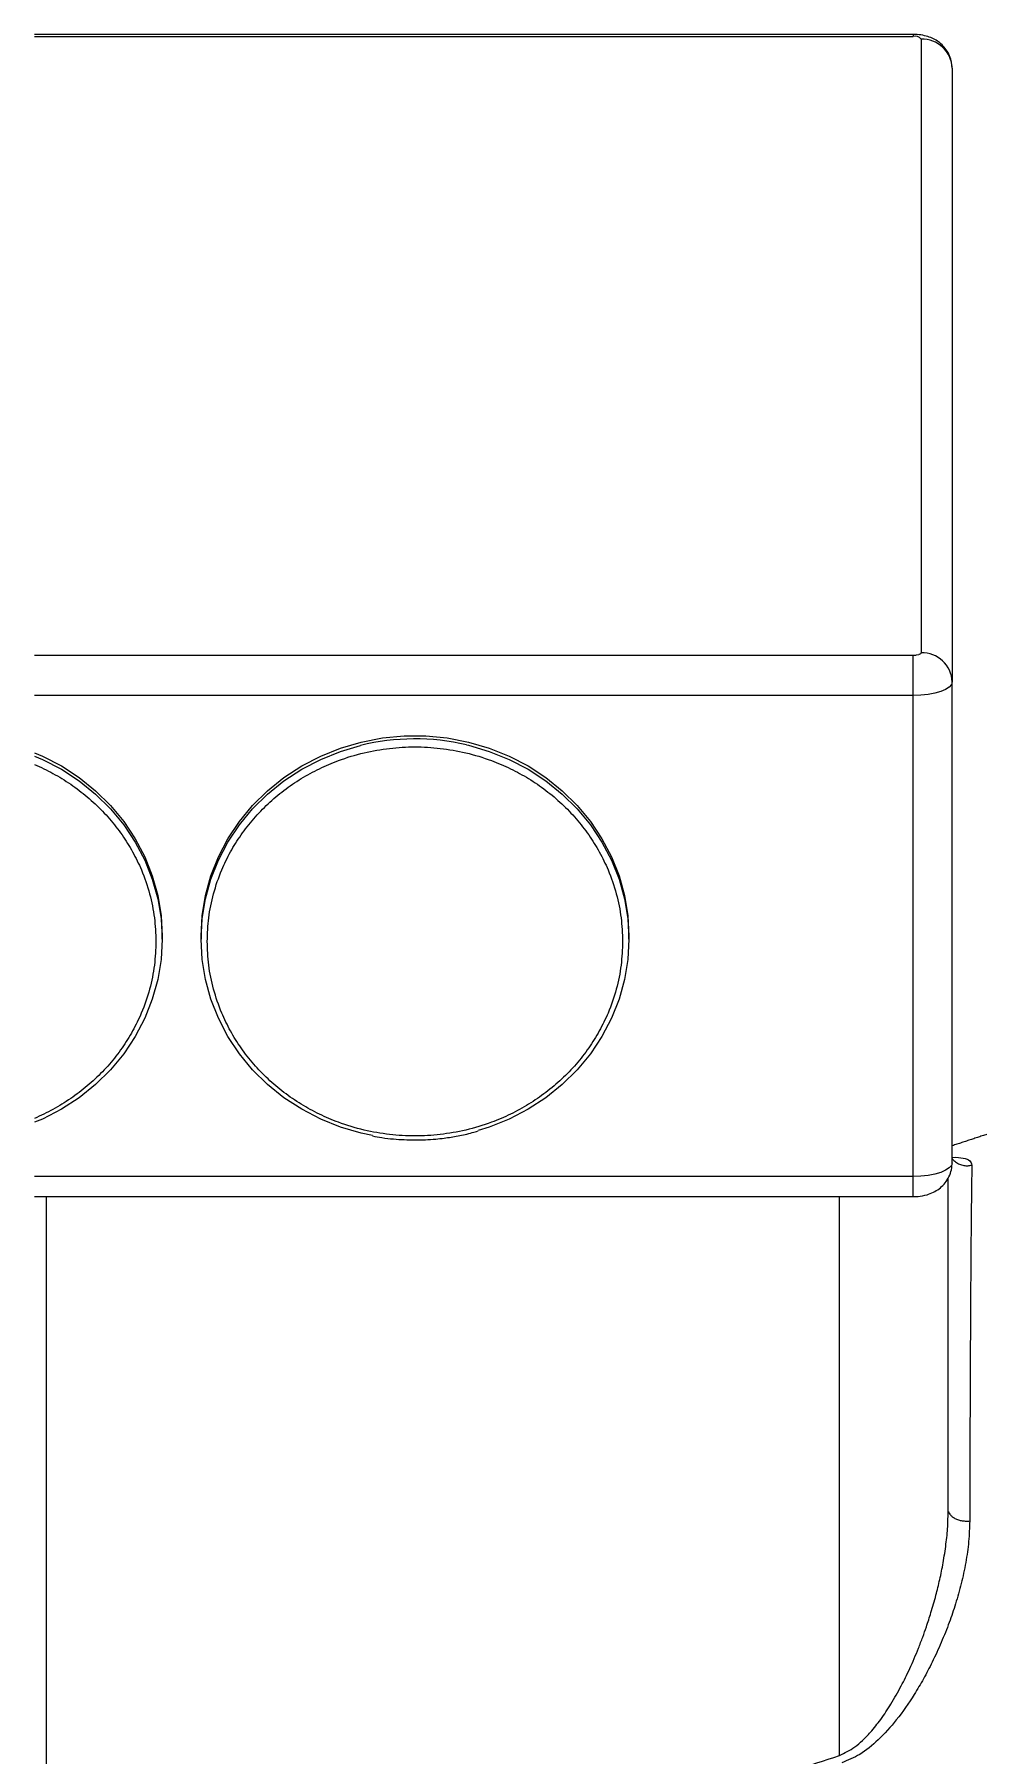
# Model space of a CAD drawing. Header units: inches. Extents: x 1132 to 1762, y 974 to 1371.
# Drawn here: x 1390.98 to 1397.05, y 1100.51 to 1111.57 of the extents above; entities that cross this region are included whole.
import ezdxf

# ---------------------------------------------------------------- set-up
doc = ezdxf.new("R2010")
doc.units = ezdxf.units.IN
doc.header["$MEASUREMENT"] = 0
doc.layers.get('0').update_dxf_attribs({"color": 1})

msp = doc.modelspace()

# ---------------------------------------------------------------- linework, layer by layer
at = {"linetype": 'Continuous', "lineweight": 15}
for p, q in [((1390.9819, 1111.5617), (1396.6315, 1111.5617)), ((1396.6315, 1111.5744), (1396.6315, 1111.5617)), ((1396.6815, 1111.5442), (1396.6815, 1107.5997)), ((1396.8815, 1111.3569), (1396.8815, 1107.4123)), ((1396.6315, 1107.5821), (1390.9819, 1107.5821)), ((1396.6315, 1107.3247), (1396.6315, 1107.5821)), ((1396.6315, 1107.3247), (1390.9819, 1107.3247)), ((1396.6315, 1104.234), (1396.6315, 1107.3247)), ((1396.8815, 1104.3216), (1396.8815, 1107.4123)), ((1396.6315, 1104.234), (1390.9819, 1104.234)), ((1396.6315, 1104.1041), (1396.6315, 1104.234)), ((1396.1565, 1100.5111), (1396.1565, 1104.1041))]:
    msp.add_line(p, q, dxfattribs=at)
at = {"linetype": 'Continuous', "lineweight": 15, "flags": 128}
for points in [[(1396.6815, 1107.5997), (1396.6806, 1107.5964), (1396.6795, 1107.5948), (1396.6788, 1107.594), (1396.6784, 1107.5936), (1396.6782, 1107.5934), (1396.6781, 1107.5933), (1396.6781, 1107.5933), (1396.678, 1107.5932), (1396.678, 1107.5932), (1396.678, 1107.5932), (1396.678, 1107.5932), (1396.678, 1107.5932), (1396.678, 1107.5932), (1396.678, 1107.5932), (1396.678, 1107.5932), (1396.678, 1107.5932), (1396.6778, 1107.593), (1396.6733, 1107.59), (1396.6703, 1107.5886), (1396.6686, 1107.5879), (1396.6678, 1107.5876), (1396.6673, 1107.5874), (1396.6671, 1107.5873), (1396.667, 1107.5873), (1396.6669, 1107.5873), (1396.6669, 1107.5873), (1396.6669, 1107.5873), (1396.6669, 1107.5873), (1396.6669, 1107.5873), (1396.6669, 1107.5873), (1396.6669, 1107.5873), (1396.6669, 1107.5873), (1396.6669, 1107.5873), (1396.6664, 1107.5871), (1396.6499, 1107.5834), (1396.6455, 1107.5828), (1396.6432, 1107.5826), (1396.642, 1107.5825), (1396.6415, 1107.5825), (1396.6412, 1107.5825), (1396.641, 1107.5825), (1396.641, 1107.5825), (1396.6409, 1107.5824), (1396.6409, 1107.5824), (1396.6409, 1107.5824), (1396.6409, 1107.5824), (1396.6409, 1107.5824), (1396.6409, 1107.5824), (1396.6409, 1107.5824), (1396.6409, 1107.5824), (1396.6408, 1107.5824), (1396.6396, 1107.5824), (1396.6363, 1107.5822), (1396.6315, 1107.5821)], [(1396.8815, 1107.4123), (1396.8767, 1107.3953), (1396.8625, 1107.3788), (1396.8394, 1107.3637), (1396.8083, 1107.3504), (1396.7704, 1107.3395), (1396.7272, 1107.3314), (1396.6803, 1107.3264), (1396.6315, 1107.3247)], [(1392.0529, 1105.7794), (1392.06, 1105.9097), (1392.0811, 1106.0386), (1392.116, 1106.1649), (1392.1644, 1106.2872), (1392.2257, 1106.4043), (1392.2994, 1106.5151), (1392.3846, 1106.6182), (1392.4806, 1106.7128), (1392.5863, 1106.7977), (1392.7006, 1106.8723), (1392.8224, 1106.9356), (1392.9504, 1106.987), (1393.0833, 1107.0261), (1393.2197, 1107.0523), (1393.3583, 1107.0655), (1393.4976, 1107.0655), (1393.6361, 1107.0523), (1393.7726, 1107.0261), (1393.9055, 1106.987), (1394.0335, 1106.9356), (1394.1552, 1106.8723), (1394.2696, 1106.7977), (1394.3753, 1106.7128), (1394.4712, 1106.6182), (1394.5565, 1106.5151), (1394.6301, 1106.4043), (1394.6915, 1106.2872), (1394.7399, 1106.1649), (1394.7748, 1106.0386), (1394.7959, 1105.9097), (1394.8029, 1105.7794)], [(1393.1543, 1104.4963), (1393.0833, 1104.5117), (1392.9504, 1104.5507), (1392.8224, 1104.6022), (1392.7006, 1104.6655), (1392.5863, 1104.74), (1392.4806, 1104.825), (1392.3846, 1104.9195), (1392.2994, 1105.0227), (1392.2257, 1105.1334), (1392.1644, 1105.2505), (1392.116, 1105.3728), (1392.0811, 1105.4991), (1392.06, 1105.6281), (1392.0529, 1105.7584), (1392.06, 1105.8886), (1392.0811, 1106.0176), (1392.116, 1106.1439), (1392.1644, 1106.2662), (1392.2257, 1106.3833), (1392.2994, 1106.494), (1392.3846, 1106.5972), (1392.4806, 1106.6917), (1392.5863, 1106.7767), (1392.7006, 1106.8512), (1392.8224, 1106.9145), (1392.9504, 1106.966), (1393.0788, 1107.0039)], [(1393.7599, 1107.0081), (1393.7726, 1107.005), (1393.9055, 1106.966), (1394.0335, 1106.9145), (1394.1552, 1106.8512), (1394.2696, 1106.7767), (1394.3753, 1106.6917), (1394.4712, 1106.5972), (1394.5565, 1106.494), (1394.6301, 1106.3833), (1394.6915, 1106.2662), (1394.7399, 1106.1439), (1394.7748, 1106.0176), (1394.7959, 1105.8886), (1394.8029, 1105.7584)], [(1390.9819, 1106.9563), (1391.0335, 1106.9356), (1391.1552, 1106.8723), (1391.2696, 1106.7977), (1391.3753, 1106.7128), (1391.4712, 1106.6182), (1391.5565, 1106.5151), (1391.6301, 1106.4043), (1391.6915, 1106.2872), (1391.7399, 1106.1649), (1391.7748, 1106.0386), (1391.7959, 1105.9097), (1391.8029, 1105.7794)], [(1390.9819, 1106.9353), (1391.0335, 1106.9145), (1391.1552, 1106.8512), (1391.2696, 1106.7767), (1391.3753, 1106.6917), (1391.4712, 1106.5972), (1391.5565, 1106.494), (1391.6301, 1106.3833), (1391.6915, 1106.2662), (1391.7399, 1106.1439), (1391.7748, 1106.0176), (1391.7959, 1105.8886), (1391.8029, 1105.7584)], [(1391.8029, 1105.7584), (1391.7959, 1105.6281), (1391.7748, 1105.4991), (1391.7399, 1105.3728), (1391.6915, 1105.2505), (1391.6301, 1105.1334), (1391.5565, 1105.0227), (1391.4712, 1104.9195), (1391.3753, 1104.825), (1391.2696, 1104.74), (1391.1552, 1104.6655), (1391.0335, 1104.6022), (1390.9819, 1104.5815)], [(1394.8029, 1105.7584), (1394.7959, 1105.6281), (1394.7748, 1105.4991), (1394.7399, 1105.3728), (1394.6915, 1105.2505), (1394.6301, 1105.1334), (1394.5565, 1105.0227), (1394.4712, 1104.9195), (1394.3753, 1104.825), (1394.2696, 1104.74), (1394.1552, 1104.6655), (1394.0335, 1104.6022), (1393.9055, 1104.5507), (1393.8351, 1104.5283)], [(1396.8815, 1104.3216), (1396.8767, 1104.3046), (1396.8625, 1104.2881), (1396.8394, 1104.273), (1396.8083, 1104.2597), (1396.7704, 1104.2488), (1396.7272, 1104.2407), (1396.6803, 1104.2357), (1396.6315, 1104.234)]]:
    msp.add_lwpolyline(points, dxfattribs=at)
at = {"linetype": 'Continuous', "lineweight": 15}
for centre, radius, start, end in [((1396.6433, 1111.5153), 0.0479, 37.08502, 104.28507), ((1396.6877, 1111.3503), 0.194, 1.93837, 91.81457), ((1396.6877, 1107.4058), 0.194, 1.93845, 91.81431), ((1393.4279, 1105.582), 1.4642, 76.89637, 103.79361)]:
    msp.add_arc(centre, radius, start, end, dxfattribs=at)
for points in [[(1396.6315, 1111.5744), (1390.9819, 1111.5744)], [(1391.8029, 1105.7584), (1391.8029, 1105.7794)], [(1392.0529, 1105.7794), (1392.0529, 1105.7584)], [(1394.8029, 1105.7584), (1394.8029, 1105.7794)], [(1397.1282, 1104.5118), (1396.8815, 1104.4308)], [(1396.8565, 1102.093), (1396.8565, 1104.2237)], [(1390.9819, 1104.1041), (1396.6315, 1104.1041)], [(1391.0565, 1104.1041), (1391.0565, 1098.2619)], [(1396.855, 1102.048), (1396.8565, 1102.093)]]:
    msp.add_open_spline(points, degree=1, dxfattribs=at)
for points, knots in [([(1396.8815, 1111.3569), (1396.8804, 1111.373), (1396.8783, 1111.4045), (1396.862, 1111.448), (1396.839, 1111.4848), (1396.8107, 1111.5145), (1396.7788, 1111.5378), (1396.7432, 1111.5553), (1396.7028, 1111.5677), (1396.6648, 1111.5736), (1396.6402, 1111.5742), (1396.6315, 1111.5744)], [0, 0, 0, 0, 0.12958, 0.2540869, 0.369553, 0.4787216, 0.584129, 0.6895676, 0.8017506, 0.930647, 1, 1, 1, 1]), ([(1392.0929, 1105.7443), (1392.0948, 1105.7952), (1392.0987, 1105.8984), (1392.1308, 1106.0531), (1392.1793, 1106.1947), (1392.2405, 1106.3205), (1392.3091, 1106.4305), (1392.3899, 1106.5341), (1392.4823, 1106.63), (1392.5847, 1106.7166), (1392.6953, 1106.7922), (1392.8128, 1106.8564), (1392.9471, 1106.9137), (1393.0982, 1106.9595), (1393.2634, 1106.9884), (1393.4279, 1106.9978), (1393.5924, 1106.9884), (1393.7576, 1106.9594), (1393.9087, 1106.9137), (1394.0431, 1106.8564), (1394.1605, 1106.7922), (1394.2712, 1106.7166), (1394.3736, 1106.63), (1394.466, 1106.5341), (1394.5467, 1106.4305), (1394.6153, 1106.3205), (1394.6766, 1106.1946), (1394.7251, 1106.0531), (1394.7571, 1105.8984), (1394.761, 1105.7952), (1394.7629, 1105.7443)], [0, 0, 0, 0, 0.0388182, 0.0788356, 0.1199757, 0.152142, 0.1843036, 0.2171542, 0.2500003, 0.2828507, 0.3156964, 0.3478632, 0.380025, 0.421169, 0.4611878, 0.5000004, 0.5388175, 0.5788353, 0.6199757, 0.6521426, 0.6843034, 0.7171546, 0.7500003, 0.7828509, 0.815697, 0.8478629, 0.8800243, 0.9211688, 0.9611841, 1, 1, 1, 1]), ([(1390.9819, 1106.8819), (1391.0022, 1106.8733), (1391.0627, 1106.8457), (1391.1605, 1106.7922), (1391.2712, 1106.7166), (1391.3736, 1106.63), (1391.466, 1106.5341), (1391.5467, 1106.4305), (1391.6153, 1106.3205), (1391.6766, 1106.1946), (1391.7251, 1106.0531), (1391.7571, 1105.8984), (1391.761, 1105.7952), (1391.7629, 1105.7443)], [0.63619766, 0.63619766, 0.63619766, 0.63619766, 0.65214258, 0.68430339, 0.7171546, 0.75000031, 0.78285088, 0.81569697, 0.84786292, 0.88002429, 0.9211688, 0.96118406, 1, 1, 1, 1]), ([(1391.7629, 1105.7443), (1391.761, 1105.6935), (1391.7571, 1105.5903), (1391.7251, 1105.4355), (1391.6765, 1105.294), (1391.6153, 1105.1682), (1391.5467, 1105.0582), (1391.466, 1104.9546), (1391.3736, 1104.8587), (1391.2712, 1104.7721), (1391.1605, 1104.6965), (1391.0627, 1104.643), (1391.0022, 1104.6154), (1390.9819, 1104.6067)], [0, 0, 0, 0, 0.03881822, 0.07883564, 0.11997577, 0.15214206, 0.18430307, 0.21715435, 0.24999975, 0.28285092, 0.31569664, 0.34786246, 0.36380234, 0.36380234, 0.36380234, 0.36380234]), ([(1394.7629, 1105.7443), (1394.761, 1105.6935), (1394.7571, 1105.5903), (1394.7251, 1105.4355), (1394.6765, 1105.294), (1394.6153, 1105.1682), (1394.5467, 1105.0582), (1394.466, 1104.9546), (1394.3736, 1104.8587), (1394.2712, 1104.7721), (1394.1605, 1104.6965), (1394.0431, 1104.6322), (1393.9087, 1104.5749), (1393.7576, 1104.5292), (1393.5924, 1104.5003), (1393.4279, 1104.4909), (1393.2634, 1104.5003), (1393.0982, 1104.5292), (1392.9471, 1104.575), (1392.8128, 1104.6322), (1392.6953, 1104.6965), (1392.5847, 1104.7721), (1392.4823, 1104.8587), (1392.3898, 1104.9546), (1392.3091, 1105.0582), (1392.2405, 1105.1682), (1392.1793, 1105.294), (1392.1308, 1105.4355), (1392.0987, 1105.5903), (1392.0948, 1105.6935), (1392.0929, 1105.7443)], [0, 0, 0, 0, 0.03881822, 0.07883562, 0.11997575, 0.15214204, 0.18430304, 0.21715432, 0.24999971, 0.28285088, 0.31569659, 0.34786241, 0.38002425, 0.42116825, 0.461187, 0.49999963, 0.53881675, 0.57883565, 0.61997501, 0.65214188, 0.68430365, 0.71715395, 0.74999966, 0.78285097, 0.81569642, 0.84786293, 0.88002428, 0.92116879, 0.96118404, 1, 1, 1, 1]), ([(1393.1547, 1104.4943), (1393.175, 1104.4905), (1393.2199, 1104.482), (1393.311, 1104.4712), (1393.382, 1104.4693), (1393.4279, 1104.468)], [0, 0, 0, 0, 0.2255525, 0.4996713, 1, 1, 1, 1]), ([(1393.4279, 1104.468), (1393.4726, 1104.4691), (1393.5354, 1104.4707), (1393.6277, 1104.4811), (1393.7062, 1104.494), (1393.7792, 1104.5096), (1393.8216, 1104.5226), (1393.8342, 1104.5265)], [0, 0, 0, 0, 0.3247051, 0.456613, 0.6756308, 0.903355, 1, 1, 1, 1]), ([(1396.8815, 1104.3553), (1396.8816, 1104.3553), (1396.9134, 1104.3585), (1396.9544, 1104.3528), (1397.0008, 1104.3378), (1397.0057, 1104.3167), (1397.0081, 1104.3064)], [0, 0, 0, 0, 0.0011601, 0.3462922, 0.6791365, 1, 1, 1, 1]), ([(1396.8815, 1104.3485), (1396.8819, 1104.3479), (1396.8873, 1104.3391), (1396.9033, 1104.326), (1396.9282, 1104.3111), (1396.9558, 1104.3034), (1396.9828, 1104.3016), (1396.9998, 1104.3051), (1397.008, 1104.3067)], [0, 0, 0, 0, 0.0147794, 0.2228471, 0.4309306, 0.6329514, 0.8237997, 1, 1, 1, 1]), ([(1396.6315, 1104.1041), (1396.6417, 1104.1044), (1396.6718, 1104.1052), (1396.7159, 1104.1135), (1396.761, 1104.1308), (1396.7983, 1104.1536), (1396.8309, 1104.1836), (1396.8574, 1104.2211), (1396.8754, 1104.2648), (1396.8812, 1104.2995), (1396.8815, 1104.3185), (1396.8815, 1104.3216)], [0, 0, 0, 0, 0.0821964, 0.2415979, 0.3634071, 0.4775415, 0.5961918, 0.7195342, 0.8463102, 0.9749435, 1, 1, 1, 1]), ([(1397.008, 1104.3067), (1397.0073, 1104.2614), (1397.0059, 1104.1707), (1397.0038, 1103.9792), (1397.0018, 1103.7485), (1397, 1103.4763), (1396.9983, 1103.1657), (1396.9967, 1102.818), (1396.9953, 1102.4381), (1396.9945, 1102.1587), (1396.9941, 1102.019)], [0, 0, 0, 0, 0.1250117, 0.2500407, 0.3750395, 0.5000336, 0.6250259, 0.7500068, 0.8749992, 1, 1, 1, 1]), ([(1396.1565, 1100.5111), (1396.1906, 1100.5279), (1396.2445, 1100.5546), (1396.3077, 1100.61), (1396.3645, 1100.6685), (1396.4262, 1100.7466), (1396.4922, 1100.8464), (1396.5432, 1100.937), (1396.5821, 1101.0136), (1396.6101, 1101.0724), (1396.6381, 1101.1355), (1396.666, 1101.203), (1396.692, 1101.271), (1396.7192, 1101.3474), (1396.7482, 1101.4368), (1396.7771, 1101.5382), (1396.8031, 1101.6448), (1396.8254, 1101.7544), (1396.8425, 1101.8681), (1396.8531, 1101.9678), (1396.8545, 1102.0265), (1396.855, 1102.048)], [0, 0, 0, 0, 0.0599102, 0.0948238, 0.1338696, 0.1912981, 0.2561786, 0.3299955, 0.3632787, 0.3996805, 0.4392036, 0.4797686, 0.5237155, 0.563663, 0.6191707, 0.6868902, 0.7485528, 0.8140033, 0.8881777, 0.9589941, 1, 1, 1, 1]), ([(1396.9942, 1102.0189), (1396.9928, 1101.9753), (1396.99, 1101.8875), (1396.9702, 1101.7527), (1396.9418, 1101.6189), (1396.9056, 1101.4905), (1396.8627, 1101.3641), (1396.8127, 1101.2384), (1396.757, 1101.1173), (1396.6987, 1101.0058), (1396.625, 1100.8808), (1396.532, 1100.746), (1396.4147, 1100.6156), (1396.2977, 1100.5169), (1396.2111, 1100.4807), (1396.1716, 1100.4641)], [0, 0, 0, 0, 0.0815294, 0.1639406, 0.2449638, 0.3218148, 0.3925816, 0.4693069, 0.5448911, 0.6088183, 0.6701767, 0.7737887, 0.862153, 0.9370267, 1, 1, 1, 1]), ([(1396.8586, 1102.0805), (1396.8587, 1102.0796), (1396.8596, 1102.0734), (1396.8664, 1102.0622), (1396.8796, 1102.0477), (1396.8986, 1102.0353), (1396.9212, 1102.0259), (1396.9458, 1102.0202), (1396.9705, 1102.0177), (1396.9865, 1102.0186), (1396.9941, 1102.019)], [0, 0, 0, 0, 0.0218882, 0.1609515, 0.3060205, 0.4536715, 0.6001579, 0.7418432, 0.8757786, 1, 1, 1, 1]), ([(1392.1888, 1098.2619), (1392.1898, 1098.2884), (1392.1919, 1098.3415), (1392.2086, 1098.4222), (1392.2359, 1098.5037), (1392.279, 1098.594), (1392.3414, 1098.6911), (1392.4262, 1098.7942), (1392.5466, 1098.9144), (1392.7125, 1099.0498), (1392.93, 1099.1976), (1393.1849, 1099.3468), (1393.4564, 1099.4871), (1393.7415, 1099.6212), (1394.0308, 1099.7471), (1394.2929, 1099.854), (1394.5207, 1099.9429), (1394.7132, 1100.0158), (1394.8912, 1100.0813), (1395.1796, 1100.185), (1395.5937, 1100.3284), (1395.9634, 1100.4484), (1396.1565, 1100.5111)], [0, 0, 0, 0, 0.01681594, 0.0336554, 0.05197856, 0.07121598, 0.09691431, 0.12495522, 0.15566417, 0.20462813, 0.26041665, 0.32226559, 0.39174149, 0.45404755, 0.52195517, 0.59174072, 0.63345452, 0.67695736, 0.72225247, 0.75362796, 0.87128575, 1, 1, 1, 1])]:
    msp.add_open_spline(points, degree=3, knots=knots, dxfattribs=at)

doc.saveas('drawing.dxf')
